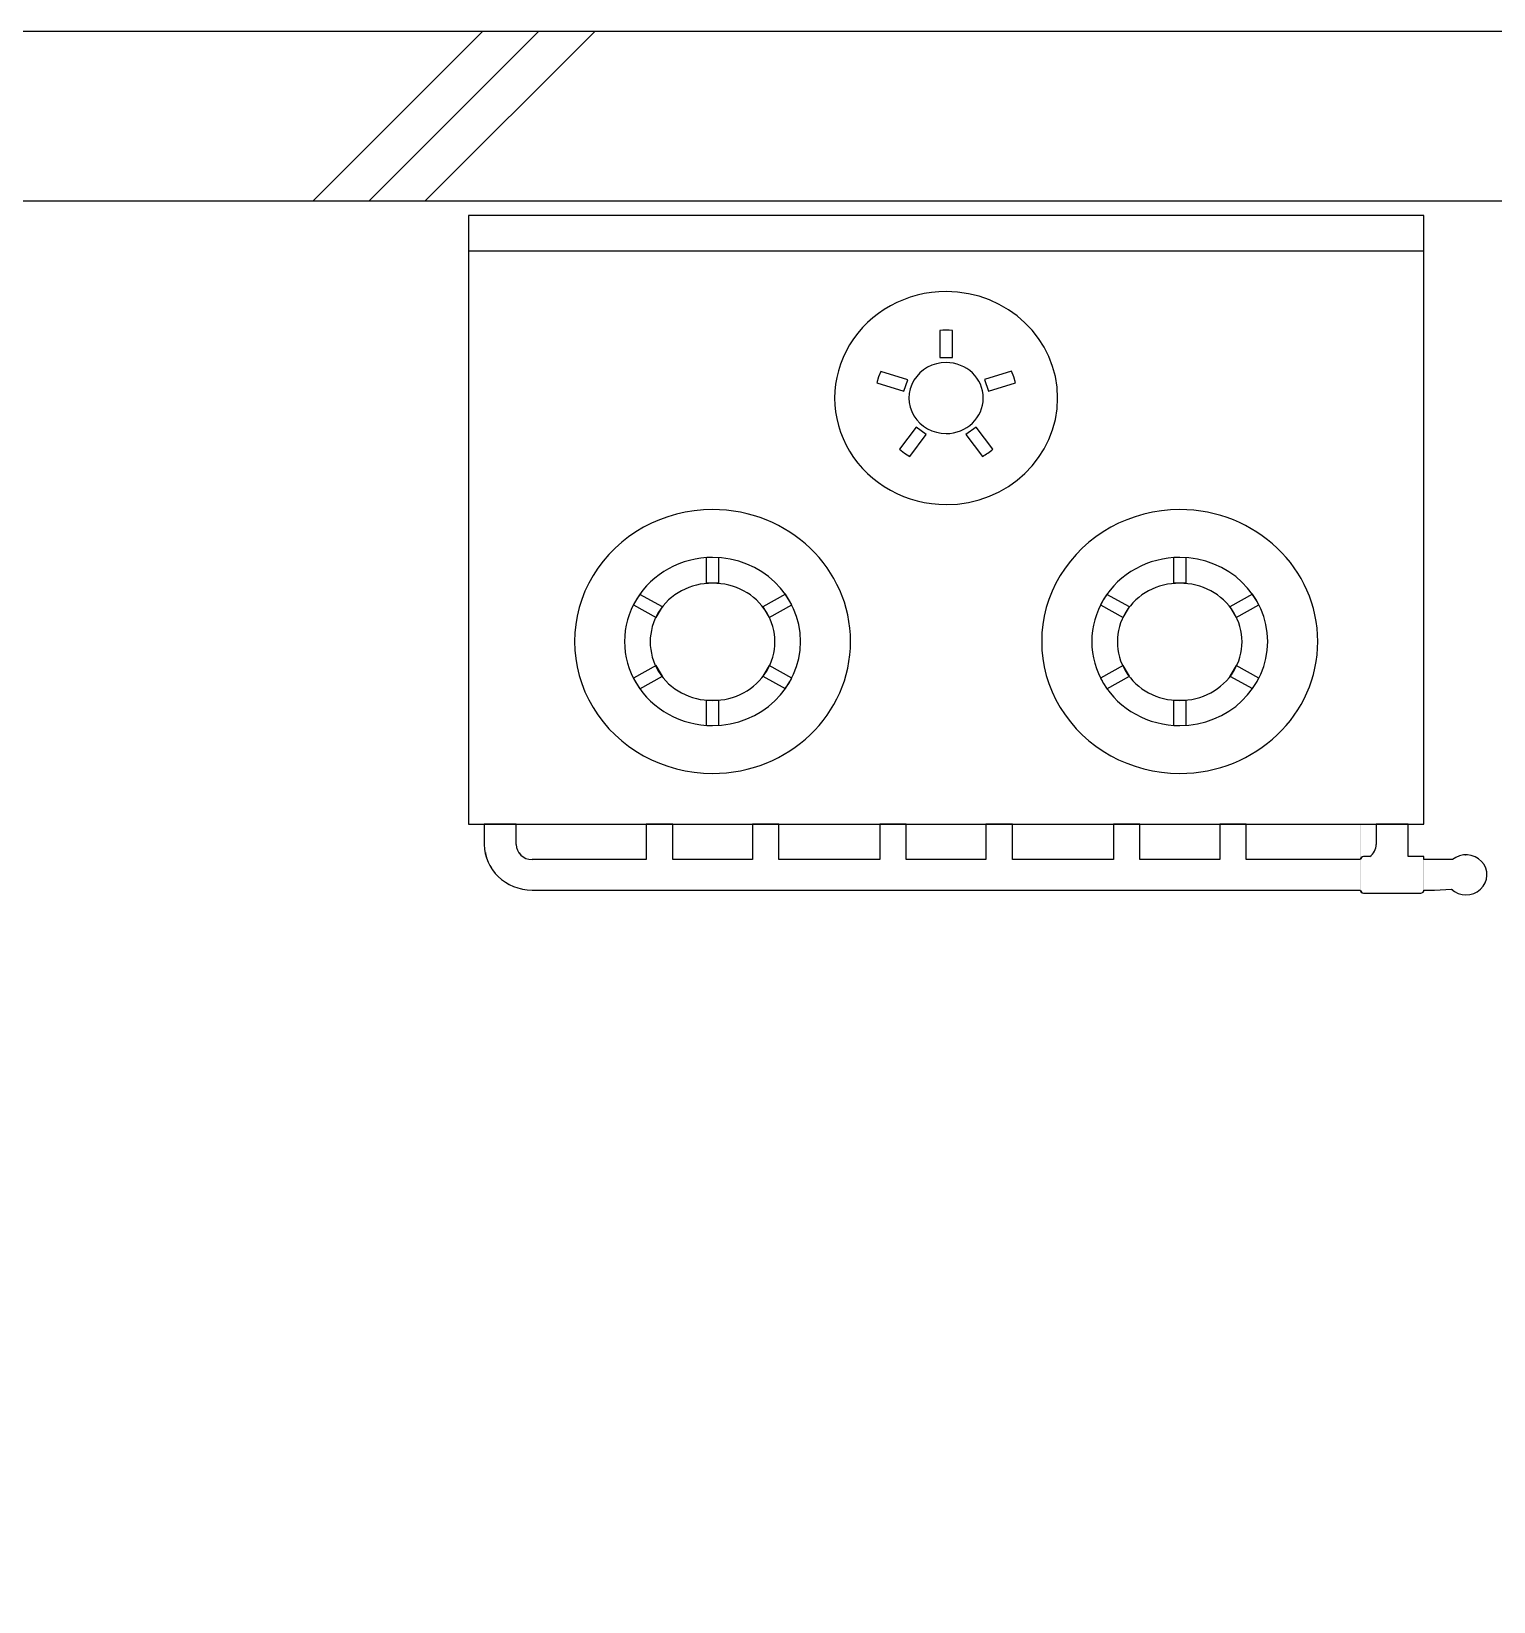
# Model space of a CAD drawing. Units: millimetres at full size, sheet at 1:50. Extents: x -9750 to 9750, y -6680 to 6675.
# Drawn here: x -3025 to -1734, y 3809 to 5195 of the extents above; entities that cross this region are included whole.
import ezdxf

# ---------------------------------------------------------------- set-up
doc = ezdxf.new("R2010")
doc.units = ezdxf.units.MM
doc.header["$LTSCALE"] = 50
doc.layers.add('0-6_壁', color=4, linetype='Continuous')
doc.layers.add('0-9_部品実装', color=7, linetype='Continuous')

msp = doc.modelspace()

# ---------------------------------------------------------------- wipeouts: each hides what was drawn before it
msp.add_wipeout([(296.23, 5045.05), (-3865.77, 5045.05), (-3865.77, 3795.05), (-3865.77, 3795.05)])

# ---------------------------------------------------------------- next in the draw order: wipeouts: each hides what was drawn before it
msp.add_wipeout([(296.23, 5045.05), (-3865.77, 3795.05), (296.23, 3795.05), (296.23, 3795.05)])

# ---------------------------------------------------------------- next in the draw order: wipeouts: each hides what was drawn before it
at = {"color": 7}
msp.add_wipeout([(4520.23, 5045.05), (4520.23, 5195.05), (-3865.77, 5195.05), (-3865.77, 5195.05)], dxfattribs=at)
msp.add_wipeout([(-2639.09, 5032.55), (-2639.09, 4495.24), (-2625.03, 4495.24), (-2625.03, 4495.24)])

# ---------------------------------------------------------------- next in the draw order: wipeouts: each hides what was drawn before it
msp.add_wipeout([(4520.23, 5045.05), (-3865.77, 5195.05), (-3865.77, 5045.05), (-3865.77, 5045.05)], dxfattribs=at)
msp.add_wipeout([(-2639.09, 5032.55), (-2625.03, 4495.24), (-2625.03, 5032.55), (-2625.03, 5032.55)])

# ---------------------------------------------------------------- next in the draw order: linework, layer by layer
at = {"layer": '0-6_壁', "color": 3}
for p, q in [((4520.23, 5195.05), (-3865.77, 5195.05)), ((-698.77, 5045.05), (-3865.77, 5045.05))]:
    msp.add_line(p, q, dxfattribs=at)
at = {"layer": '0-6_壁'}
for p, q in [((-2776.51, 5045.05), (-2626.51, 5195.05)), ((-2727.01, 5045.05), (-2577.01, 5195.05)), ((-2677.51, 5045.05), (-2527.51, 5195.05))]:
    msp.add_line(p, q, dxfattribs=at)
at = {"layer": '0-6_壁', "color": 7}
msp.add_solid([(4520.23, 5045.05), (-3865.77, 5045.05), (-3865.77, 5045.05)], dxfattribs=at)
at = {"layer": '0-9_部品実装'}
msp.add_solid([(-2639.09, 5032.55), (-2625.03, 5032.55), (-2625.03, 5032.55)], dxfattribs=at)

# ---------------------------------------------------------------- next in the draw order: wipeouts: each hides what was drawn before it
msp.add_wipeout([(-2625.03, 5032.55), (-2625.03, 4477.33), (-2623.59, 4466.9), (-2623.59, 4466.9)])

# ---------------------------------------------------------------- next in the draw order: wipeouts: each hides what was drawn before it
msp.add_wipeout([(-2625.03, 5032.55), (-2623.59, 4466.9), (-2623.59, 5032.55), (-2623.59, 5032.55)])

# ---------------------------------------------------------------- next in the draw order: linework, layer by layer
msp.add_solid([(-2625.03, 5032.55), (-2623.59, 5032.55), (-2623.59, 5032.55)], dxfattribs=at)

# ---------------------------------------------------------------- next in the draw order: wipeouts: each hides what was drawn before it
msp.add_wipeout([(-2623.59, 5032.55), (-2623.59, 4466.9), (-2619.38, 4457.18), (-2619.38, 4457.18)])

# ---------------------------------------------------------------- next in the draw order: wipeouts: each hides what was drawn before it
msp.add_wipeout([(-2623.59, 5032.55), (-2619.38, 4457.18), (-2619.38, 5032.55), (-2619.38, 5032.55)])

# ---------------------------------------------------------------- next in the draw order: linework, layer by layer
msp.add_solid([(-2623.59, 5032.55), (-2619.38, 5032.55), (-2619.38, 5032.55)], dxfattribs=at)

# ---------------------------------------------------------------- next in the draw order: wipeouts: each hides what was drawn before it
msp.add_wipeout([(-2619.38, 5032.55), (-2619.38, 4457.18), (-2612.67, 4448.83), (-2612.67, 4448.83)])

# ---------------------------------------------------------------- next in the draw order: wipeouts: each hides what was drawn before it
msp.add_wipeout([(-2619.38, 5032.55), (-2612.67, 4448.83), (-2612.67, 5032.55), (-2612.67, 5032.55)])

# ---------------------------------------------------------------- next in the draw order: linework, layer by layer
at = {"layer": '0-9_部品実装', "color": 4}
msp.add_line((-2625.03, 4495.24), (-2625.03, 4477.33), dxfattribs=at)
at = {"layer": '0-9_部品実装'}
msp.add_solid([(-2619.38, 5032.55), (-2612.67, 5032.55), (-2612.67, 5032.55)], dxfattribs=at)

# ---------------------------------------------------------------- next in the draw order: wipeouts: each hides what was drawn before it
msp.add_wipeout([(-2612.67, 5032.55), (-2612.67, 4448.83), (-2603.93, 4442.43), (-2603.93, 4442.43)])

# ---------------------------------------------------------------- next in the draw order: wipeouts: each hides what was drawn before it
msp.add_wipeout([(-2612.67, 5032.55), (-2603.93, 4442.43), (-2603.93, 5032.55), (-2603.93, 5032.55)])

# ---------------------------------------------------------------- next in the draw order: linework, layer by layer
msp.add_solid([(-2612.67, 5032.55), (-2603.93, 5032.55), (-2603.93, 5032.55)], dxfattribs=at)

# ---------------------------------------------------------------- next in the draw order: wipeouts: each hides what was drawn before it
msp.add_wipeout([(-2603.93, 5032.55), (-2603.93, 4442.43), (-2593.76, 4438.4), (-2593.76, 4438.4)])

# ---------------------------------------------------------------- next in the draw order: wipeouts: each hides what was drawn before it
msp.add_wipeout([(-2603.93, 5032.55), (-2593.76, 4438.4), (-2593.76, 5032.55), (-2593.76, 5032.55)])

# ---------------------------------------------------------------- next in the draw order: linework, layer by layer
msp.add_solid([(-2603.93, 5032.55), (-2593.76, 5032.55), (-2593.76, 5032.55)], dxfattribs=at)

# ---------------------------------------------------------------- next in the draw order: wipeouts: each hides what was drawn before it
msp.add_wipeout([(-2593.76, 5032.55), (-2593.76, 4438.4), (-2582.84, 4437.03), (-2582.84, 4437.03)])

# ---------------------------------------------------------------- next in the draw order: wipeouts: each hides what was drawn before it
msp.add_wipeout([(-2593.76, 5032.55), (-2582.84, 4437.03), (-2582.84, 5032.55), (-2582.84, 5032.55)])

# ---------------------------------------------------------------- next in the draw order: linework, layer by layer
at = {"layer": '0-9_部品実装', "color": 4}
msp.add_lwpolyline([(-2596.9, 4477.33), (-2596.9, 4495.24), (-2625.03, 4495.24)], dxfattribs=at)
at = {"layer": '0-9_部品実装'}
msp.add_solid([(-2593.76, 5032.55), (-2582.84, 5032.55), (-2582.84, 5032.55)], dxfattribs=at)

# ---------------------------------------------------------------- next in the draw order: wipeouts: each hides what was drawn before it
msp.add_wipeout([(-2582.84, 5032.55), (-2582.84, 4437.03), (-1851.59, 4437.03), (-1851.59, 4437.03)])

# ---------------------------------------------------------------- next in the draw order: wipeouts: each hides what was drawn before it
msp.add_wipeout([(-2582.84, 5032.55), (-1851.59, 4437.03), (-1851.59, 5032.55), (-1851.59, 5032.55)])

# ---------------------------------------------------------------- next in the draw order: linework, layer by layer
at = {"layer": '0-9_部品実装', "color": 4}
for points in [[(-2222.84, 4931.09), (-2222.84, 4907.18), (-2211.59, 4907.18), (-2211.59, 4931.09)], [(-2175.91, 4826.19), (-2190.62, 4845.53), (-2199.72, 4839.22), (-2185.01, 4819.87)], [(-2487.74, 4614.78), (-2467.74, 4625.81), (-2473.37, 4635.11), (-2493.36, 4624.08)], [(-2075.24, 4614.78), (-2055.24, 4625.81), (-2060.87, 4635.11), (-2080.86, 4624.08)]]:
    msp.add_lwpolyline(points, dxfattribs=at)
for points in [[(-2274.89, 4894.9), (-2276.9, 4889.96), (-2278.42, 4884.7), (-2254.62, 4877.31), (-2251.14, 4887.54)], [(-2159.47, 4895.04), (-2183.22, 4887.67), (-2179.74, 4877.45), (-2155.93, 4884.84), (-2157.46, 4890.1)], [(-2258.52, 4826.19), (-2254.09, 4822.82), (-2249.42, 4819.87), (-2234.71, 4839.22), (-2243.81, 4845.53)], [(-2429.09, 4730.43), (-2429.09, 4708.37), (-2417.84, 4708.37), (-2417.84, 4730.43), (-2423.47, 4730.62)], [(-2016.59, 4730.43), (-2016.59, 4708.37), (-2005.34, 4708.37), (-2005.34, 4730.43), (-2010.97, 4730.62)], [(-2487.69, 4698.05), (-2490.41, 4694.05), (-2493.36, 4688.78), (-2473.37, 4677.75), (-2467.74, 4687.05)], [(-2359.19, 4698.08), (-2379.19, 4687.05), (-2373.56, 4677.75), (-2353.57, 4688.78), (-2356.37, 4693.8)], [(-2075.19, 4698.05), (-2077.91, 4694.05), (-2080.86, 4688.78), (-2060.87, 4677.75), (-2055.24, 4687.05)], [(-1946.69, 4698.08), (-1966.69, 4687.05), (-1961.06, 4677.75), (-1941.07, 4688.78), (-1943.87, 4693.8)], [(-2353.57, 4624.08), (-2373.56, 4635.11), (-2379.19, 4625.81), (-2359.24, 4614.81), (-2356.2, 4619.34)], [(-1941.07, 4624.08), (-1961.06, 4635.11), (-1966.69, 4625.81), (-1946.74, 4614.81), (-1943.7, 4619.34)], [(-2417.84, 4582.43), (-2417.84, 4604.49), (-2429.09, 4604.49), (-2429.09, 4582.43), (-2423.47, 4582.24)], [(-2005.34, 4582.43), (-2005.34, 4604.49), (-2016.59, 4604.49), (-2016.59, 4582.43), (-2010.97, 4582.24)]]:
    msp.add_lwpolyline(points, close=True, dxfattribs=at)
for centre, major_axis, start_param, end_param in [((-2217.22, 4871.36), (98.44, 0), 1.5707963, 4.712389), ((-2217.22, 4871.36), (98.44, 0), 4.712389, 7.8539816), ((-2217.22, 4871.36), (62.78, 0), 1.4810837, 1.660509), ((-2217.22, 4871.36), (32.81, 0), 1.5707963, 4.712389), ((-2217.22, 4871.36), (32.81, 0), 4.712389, 7.8539816), ((-2217.22, 4871.35), (62.78, 0), 5.2510424, 5.4304703), ((-2423.47, 4656.43), (121.88, 0), 1.5707963, 4.712389), ((-2423.47, 4656.43), (121.88, 0), 4.712389, 7.8539816), ((-2010.97, 4656.43), (121.88, 0), 1.5707963, 4.712389), ((-2010.97, 4656.43), (121.88, 0), 4.712389, 7.8539816), ((-2423.47, 4656.43), (77.67, 0), 1.5707963, 4.712389), ((-2423.47, 4656.43), (77.67, 0), 4.712389, 7.8539816), ((-2010.97, 4656.43), (77.67, 0), 1.5707963, 4.712389), ((-2010.97, 4656.43), (77.67, 0), 4.712389, 7.8539816), ((-2424.45, 4656.15), (54.1, 0), 1.5526501, 4.7305352), ((-2422.54, 4656.15), (54.09, 0), 4.6952242, 7.8711464), ((-2011.95, 4656.15), (54.1, 0), 1.5526501, 4.7305352), ((-2010.04, 4656.15), (54.09, 0), 4.6952242, 7.8711464), ((-2423.47, 4656.43), (77.67, 0), 3.5927196, 3.7376887), ((-2010.97, 4656.43), (77.67, 0), 3.5927196, 3.7376887), ((-2582.84, 4477.33), (42.19, 0), 3.1415927, 4.712389), ((-2582.84, 4477.33), (14.06, 0), 3.1415927, 4.712389)]:
    msp.add_ellipse(centre, major_axis=major_axis, ratio=0.955224, start_param=start_param, end_param=end_param, dxfattribs=at)
at = {"layer": '0-9_部品実装'}
for points in [[(-2582.84, 5032.55), (-1851.59, 5032.55), (-1851.59, 5032.55)], [(-1851.59, 4495.24), (-1851.59, 4437.03), (-1851.49, 4436.33)], [(-1851.59, 4495.24), (-1851.49, 4436.33), (-1851.49, 4495.24)], [(-1851.59, 4495.24), (-1851.49, 4495.24), (-1851.49, 4495.24)]]:
    msp.add_solid(points, dxfattribs=at)

# ---------------------------------------------------------------- next in the draw order: wipeouts: each hides what was drawn before it
msp.add_wipeout([(-1795.34, 5032.55), (-1851.59, 5032.55), (-1851.59, 4495.24), (-1851.59, 4495.24)])

# ---------------------------------------------------------------- next in the draw order: wipeouts: each hides what was drawn before it
msp.add_wipeout([(-1795.34, 5032.55), (-1851.59, 4495.24), (-1795.34, 4495.24), (-1795.34, 4495.24)])

# ---------------------------------------------------------------- next in the draw order: linework, layer by layer
at = {"layer": '0-9_部品実装', "color": 4}
msp.add_line((-2639.09, 5001.21), (-1795.34, 5001.21), dxfattribs=at)
at = {"layer": '0-9_部品実装'}
for points in [[(-1795.34, 5032.55), (-1795.34, 4495.24), (-1795.34, 4495.24)], [(-1851.49, 4495.24), (-1851.49, 4436.33), (-1851.21, 4435.68)], [(-1851.49, 4495.24), (-1851.21, 4435.68), (-1851.21, 4495.24)], [(-1851.49, 4495.24), (-1851.21, 4495.24), (-1851.21, 4495.24)], [(-1851.21, 4495.24), (-1851.21, 4435.68), (-1850.77, 4435.13)], [(-1851.21, 4495.24), (-1850.77, 4435.13), (-1850.77, 4495.24)], [(-1851.21, 4495.24), (-1850.77, 4495.24), (-1850.77, 4495.24)]]:
    msp.add_solid(points, dxfattribs=at)

# ---------------------------------------------------------------- next in the draw order: wipeouts: each hides what was drawn before it
msp.add_wipeout([(-1850.77, 4495.24), (-1850.77, 4435.13), (-1850.18, 4434.7), (-1850.18, 4434.7)])

# ---------------------------------------------------------------- next in the draw order: wipeouts: each hides what was drawn before it
msp.add_wipeout([(-1850.77, 4495.24), (-1850.18, 4434.7), (-1850.18, 4495.24), (-1850.18, 4495.24)])

# ---------------------------------------------------------------- next in the draw order: linework, layer by layer
msp.add_solid([(-1850.77, 4495.24), (-1850.18, 4495.24), (-1850.18, 4495.24)], dxfattribs=at)

# ---------------------------------------------------------------- next in the draw order: wipeouts: each hides what was drawn before it
msp.add_wipeout([(-1850.18, 4495.24), (-1850.18, 4434.7), (-1849.51, 4434.43), (-1849.51, 4434.43)])

# ---------------------------------------------------------------- next in the draw order: wipeouts: each hides what was drawn before it
msp.add_wipeout([(-1850.18, 4495.24), (-1849.51, 4434.43), (-1849.51, 4495.24), (-1849.51, 4495.24)])

# ---------------------------------------------------------------- next in the draw order: linework, layer by layer
msp.add_solid([(-1850.18, 4495.24), (-1849.51, 4495.24), (-1849.51, 4495.24)], dxfattribs=at)

# ---------------------------------------------------------------- next in the draw order: wipeouts: each hides what was drawn before it
msp.add_wipeout([(-1849.51, 4495.24), (-1849.51, 4434.43), (-1848.78, 4434.34), (-1848.78, 4434.34)])

# ---------------------------------------------------------------- next in the draw order: wipeouts: each hides what was drawn before it
msp.add_wipeout([(-1849.51, 4495.24), (-1848.78, 4434.34), (-1848.78, 4495.24), (-1848.78, 4495.24)])

# ---------------------------------------------------------------- next in the draw order: linework, layer by layer
msp.add_solid([(-1849.51, 4495.24), (-1848.78, 4495.24), (-1848.78, 4495.24)], dxfattribs=at)

# ---------------------------------------------------------------- next in the draw order: wipeouts: each hides what was drawn before it
msp.add_wipeout([(-1848.78, 4495.24), (-1848.78, 4434.34), (-1809.4, 4434.34), (-1809.4, 4434.34)])

# ---------------------------------------------------------------- next in the draw order: wipeouts: each hides what was drawn before it
msp.add_wipeout([(-1848.78, 4495.24), (-1809.4, 4434.34), (-1809.4, 4495.24), (-1809.4, 4495.24)])

# ---------------------------------------------------------------- next in the draw order: linework, layer by layer
at = {"layer": '0-9_部品実装', "color": 4}
for p, q in [((-1843.15, 4466.58), (-1848.78, 4466.58)), ((-2582.84, 4437.03), (-1851.59, 4437.03))]:
    msp.add_line(p, q, dxfattribs=at)
msp.add_lwpolyline([(-2639.09, 5032.55), (-2639.09, 4495.24), (-1795.34, 4495.24), (-1795.34, 5032.55)], close=True, dxfattribs=at)
msp.add_lwpolyline([(-1851.59, 4463.89), (-1952.37, 4463.89), (-1952.37, 4495.24), (-1975.69, 4495.24), (-1975.69, 4463.89), (-2046.12, 4463.89), (-2046.12, 4495.24), (-2069.44, 4495.24), (-2069.44, 4463.89), (-2158.62, 4463.89), (-2158.62, 4495.24), (-2182.06, 4495.24), (-2182.06, 4463.89), (-2252.37, 4463.89), (-2252.37, 4495.24), (-2275.81, 4495.24), (-2275.81, 4463.89), (-2364.87, 4463.89), (-2364.87, 4495.24), (-2388.31, 4495.24), (-2388.31, 4463.89), (-2458.62, 4463.89), (-2458.62, 4495.24), (-2482.06, 4495.24), (-2482.06, 4463.89), (-2582.84, 4463.89)], dxfattribs=at)
for centre, major_axis, start_param, end_param in [((-1848.78, 4463.89), (2.81, 0), 1.5707963, 3.1415927), ((-1851.59, 4477.33), (14.06, 0), 5.3558901, 6.2831853), ((-1848.78, 4437.03), (2.81, 0), 3.1415927, 4.712389)]:
    msp.add_ellipse(centre, major_axis=major_axis, ratio=0.955224, start_param=start_param, end_param=end_param, dxfattribs=at)
at = {"layer": '0-9_部品実装'}
msp.add_solid([(-1848.78, 4495.24), (-1809.4, 4495.24), (-1809.4, 4495.24)], dxfattribs=at)

# ---------------------------------------------------------------- next in the draw order: wipeouts: each hides what was drawn before it
msp.add_wipeout([(-1809.4, 4466.58), (-1809.4, 4434.34), (-1798.15, 4434.34), (-1798.15, 4434.34)])

# ---------------------------------------------------------------- next in the draw order: wipeouts: each hides what was drawn before it
msp.add_wipeout([(-1809.4, 4466.58), (-1798.15, 4434.34), (-1798.15, 4466.58), (-1798.15, 4466.58)])

# ---------------------------------------------------------------- next in the draw order: linework, layer by layer
msp.add_solid([(-1809.4, 4466.58), (-1798.15, 4466.58), (-1798.15, 4466.58)], dxfattribs=at)

# ---------------------------------------------------------------- next in the draw order: wipeouts: each hides what was drawn before it
msp.add_wipeout([(-1798.15, 4466.58), (-1798.15, 4434.34), (-1797.42, 4434.43), (-1797.42, 4434.43)])

# ---------------------------------------------------------------- next in the draw order: wipeouts: each hides what was drawn before it
msp.add_wipeout([(-1798.15, 4466.58), (-1797.42, 4434.43), (-1797.42, 4466.58), (-1797.42, 4466.58)])

# ---------------------------------------------------------------- next in the draw order: linework, layer by layer
msp.add_solid([(-1798.15, 4466.58), (-1797.42, 4466.58), (-1797.42, 4466.58)], dxfattribs=at)

# ---------------------------------------------------------------- next in the draw order: wipeouts: each hides what was drawn before it
msp.add_wipeout([(-1797.42, 4466.58), (-1797.42, 4434.43), (-1796.75, 4434.7), (-1796.75, 4434.7)])

# ---------------------------------------------------------------- next in the draw order: wipeouts: each hides what was drawn before it
msp.add_wipeout([(-1797.42, 4466.58), (-1796.75, 4434.7), (-1796.75, 4466.58), (-1796.75, 4466.58)])

# ---------------------------------------------------------------- next in the draw order: linework, layer by layer
msp.add_solid([(-1797.42, 4466.58), (-1796.75, 4466.58), (-1796.75, 4466.58)], dxfattribs=at)

# ---------------------------------------------------------------- next in the draw order: wipeouts: each hides what was drawn before it
msp.add_wipeout([(-1796.75, 4466.58), (-1796.75, 4434.7), (-1796.16, 4435.13), (-1796.16, 4435.13)])

# ---------------------------------------------------------------- next in the draw order: wipeouts: each hides what was drawn before it
msp.add_wipeout([(-1796.75, 4466.58), (-1796.16, 4435.13), (-1796.16, 4466.58), (-1796.16, 4466.58)])

# ---------------------------------------------------------------- next in the draw order: linework, layer by layer
for points in [[(-1796.75, 4466.58), (-1796.16, 4466.58), (-1796.16, 4466.58)], [(-1796.16, 4466.58), (-1796.16, 4435.13), (-1795.72, 4435.68)], [(-1796.16, 4466.58), (-1795.72, 4435.68), (-1795.72, 4466.58)], [(-1796.16, 4466.58), (-1795.72, 4466.58), (-1795.72, 4466.58)], [(-1795.72, 4466.58), (-1795.72, 4435.68), (-1795.44, 4436.33)], [(-1795.72, 4466.58), (-1795.44, 4436.33), (-1795.44, 4466.58)], [(-1795.72, 4466.58), (-1795.44, 4466.58), (-1795.44, 4466.58)], [(-1795.44, 4466.58), (-1795.44, 4436.33), (-1795.34, 4437.03)], [(-1795.44, 4466.58), (-1795.34, 4437.03), (-1795.34, 4466.58)], [(-1795.44, 4466.58), (-1795.34, 4466.58), (-1795.34, 4466.58)]]:
    msp.add_solid(points, dxfattribs=at)

# ---------------------------------------------------------------- next in the draw order: wipeouts: each hides what was drawn before it
msp.add_wipeout([(-1795.34, 4463.89), (-1795.34, 4437.03), (-1785.97, 4437.03), (-1785.97, 4437.03)])

# ---------------------------------------------------------------- next in the draw order: wipeouts: each hides what was drawn before it
msp.add_wipeout([(-1795.34, 4463.89), (-1785.97, 4437.03), (-1785.97, 4463.89), (-1785.97, 4463.89)])

# ---------------------------------------------------------------- next in the draw order: linework, layer by layer
at = {"layer": '0-9_部品実装', "color": 4}
msp.add_line((-1848.78, 4434.34), (-1798.15, 4434.34), dxfattribs=at)
msp.add_ellipse((-1798.15, 4437.03), major_axis=(2.81, 0), ratio=0.955224, start_param=4.712389, end_param=6.2831853, dxfattribs=at)
at = {"layer": '0-9_部品実装'}
msp.add_solid([(-1795.34, 4463.89), (-1785.97, 4463.89), (-1785.97, 4463.89)], dxfattribs=at)

# ---------------------------------------------------------------- next in the draw order: wipeouts: each hides what was drawn before it
msp.add_wipeout([(-1785.97, 4463.89), (-1785.97, 4437.03), (-1771.1, 4437.8), (-1771.1, 4437.8)])

# ---------------------------------------------------------------- next in the draw order: wipeouts: each hides what was drawn before it
msp.add_wipeout([(-1785.97, 4463.89), (-1771.1, 4437.8), (-1771.1, 4463.89), (-1771.1, 4463.89)])

# ---------------------------------------------------------------- next in the draw order: linework, layer by layer
msp.add_solid([(-1785.97, 4463.89), (-1771.1, 4463.89), (-1771.1, 4463.89)], dxfattribs=at)

# ---------------------------------------------------------------- next in the draw order: wipeouts: each hides what was drawn before it
msp.add_wipeout([(-1771.1, 4463.89), (-1771.1, 4437.8), (-1770.13, 4437.41), (-1770.13, 4437.41)])

# ---------------------------------------------------------------- next in the draw order: wipeouts: each hides what was drawn before it
msp.add_wipeout([(-1771.1, 4463.89), (-1770.13, 4437.41), (-1770.13, 4463.89), (-1770.13, 4463.89)])

# ---------------------------------------------------------------- next in the draw order: linework, layer by layer
msp.add_solid([(-1771.1, 4463.89), (-1770.13, 4463.89), (-1770.13, 4463.89)], dxfattribs=at)

# ---------------------------------------------------------------- next in the draw order: wipeouts: each hides what was drawn before it
msp.add_wipeout([(-1770.13, 4463.89), (-1770.13, 4437.41), (-1758.24, 4432.74), (-1758.24, 4432.74)])

# ---------------------------------------------------------------- next in the draw order: wipeouts: each hides what was drawn before it
msp.add_wipeout([(-1770.13, 4463.89), (-1758.24, 4432.74), (-1758.24, 4467.64), (-1758.24, 4467.64)])

# ---------------------------------------------------------------- next in the draw order: linework, layer by layer
at = {"layer": '0-9_部品実装', "color": 4}
msp.add_lwpolyline([(-1795.34, 4437.03), (-1785.97, 4437.03), (-1771.1, 4437.8)], dxfattribs=at)

# ---------------------------------------------------------------- next in the draw order: wipeouts: each hides what was drawn before it
msp.add_wipeout([(-1770.13, 4463.89), (-1758.24, 4467.64), (-1758.24, 4467.64), (-1758.24, 4467.64)])

# ---------------------------------------------------------------- next in the draw order: linework, layer by layer
msp.add_lwpolyline([(-1770.13, 4463.89), (-1795.34, 4463.89), (-1795.34, 4466.58), (-1809.4, 4466.58), (-1809.4, 4495.24), (-1837.53, 4495.24), (-1837.53, 4477.33)], dxfattribs=at)

# ---------------------------------------------------------------- next in the draw order: wipeouts: each hides what was drawn before it
msp.add_wipeout([(-1758.24, 4467.64), (-1758.24, 4432.74), (-1756.92, 4433.25), (-1756.92, 4433.25)])

# ---------------------------------------------------------------- next in the draw order: wipeouts: each hides what was drawn before it
msp.add_wipeout([(-1758.24, 4467.64), (-1756.92, 4433.25), (-1756.92, 4468.06), (-1756.92, 4468.06)])

# ---------------------------------------------------------------- next in the draw order: linework, layer by layer
at = {"layer": '0-9_部品実装'}
msp.add_solid([(-1758.24, 4467.64), (-1756.92, 4468.06), (-1756.92, 4468.06)], dxfattribs=at)

# ---------------------------------------------------------------- next in the draw order: wipeouts: each hides what was drawn before it
msp.add_wipeout([(-1756.92, 4468.06), (-1756.92, 4433.25), (-1745.33, 4437.67), (-1745.33, 4437.67)])

# ---------------------------------------------------------------- next in the draw order: wipeouts: each hides what was drawn before it
msp.add_wipeout([(-1756.92, 4468.06), (-1745.33, 4437.67), (-1745.33, 4462.69), (-1745.33, 4462.69)])

# ---------------------------------------------------------------- next in the draw order: wipeouts: each hides what was drawn before it
msp.add_wipeout([(-1756.92, 4468.06), (-1745.33, 4462.69), (-1745.33, 4462.69), (-1745.33, 4462.69)])

# ---------------------------------------------------------------- next in the draw order: wipeouts: each hides what was drawn before it
msp.add_wipeout([(-1739.65, 4449.79), (-1745.33, 4462.69), (-1745.33, 4437.67), (-1745.33, 4437.67)])

# ---------------------------------------------------------------- next in the draw order: wipeouts: each hides what was drawn before it
msp.add_wipeout([(-1739.65, 4449.79), (-1745.33, 4437.67), (-1745.33, 4437.67), (-1745.33, 4437.67)])

# ---------------------------------------------------------------- next in the draw order: wipeouts: each hides what was drawn before it
msp.add_wipeout([(-1739.65, 4449.79), (-1744.41, 4462.27), (-1745.33, 4462.69), (-1745.33, 4462.69)])

# ---------------------------------------------------------------- next in the draw order: wipeouts: each hides what was drawn before it
msp.add_wipeout([(-1739.65, 4449.79), (-1745.33, 4462.69), (-1745.33, 4462.69), (-1745.33, 4462.69)])

# ---------------------------------------------------------------- next in the draw order: linework, layer by layer
at = {"layer": '0-9_部品実装', "color": 4}
msp.add_ellipse((-1758.15, 4450.42), major_axis=(18.5, 0), ratio=0.955224, start_param=3.9371121, end_param=8.5580513, dxfattribs=at)

doc.saveas('drawing.dxf')
